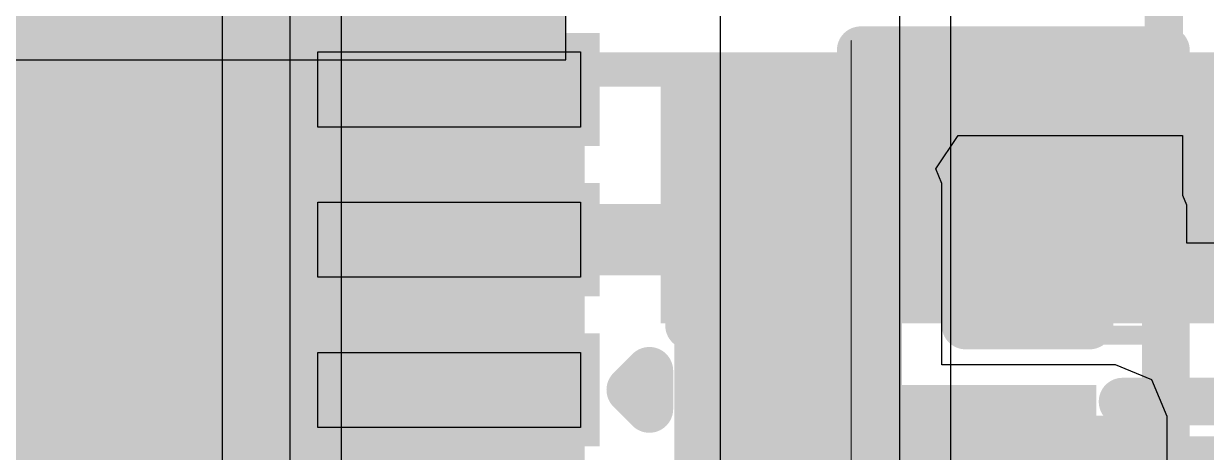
# Model space of a CAD drawing. Header units: inches. Extents: x -6 to 284, y -12 to 154.
# Drawn here: x 24.913 to 28.063, y -7.428 to -6.286 of the extents above; entities that cross this region are included whole.
import ezdxf

# ---------------------------------------------------------------- set-up
doc = ezdxf.new("R2010")
doc.units = ezdxf.units.IN
for name, color, linetype in [('Bottom Layer', 5, 'Continuous'), ('Bottom Overlay', 54, 'Continuous'), ('Bottom Paste', 16, 'Continuous'), ('Bottom Solder', 6, 'Continuous'), ('Drill Drawing', 1, 'Continuous'), ('GND-1', 16, 'Continuous'), ('Signal L1', 76, 'Continuous'), ('Signal L2', 6, 'Continuous'), ('Top Layer', 1, 'Continuous'), ('Top Overlay', 2, 'Continuous'), ('Top Paste', 8, 'Continuous'), ('Top Solder', 216, 'Continuous'), ('Via Holes', 16, 'Continuous')]:
    doc.layers.add(name, color=color, linetype=linetype)

# ---------------------------------------------------------------- blocks, each defined once
blk = doc.blocks.new('QFN_64__7_5_7_5__15')
at = {"layer": 'Top Layer'}
for points in [[(-4.0076, 3.1), (-3.3076, 3.1), (-3.3076, 2.9), (-4.0076, 2.9)], [(-3.1, 3.1), (3.1, 3.1), (3.1, -3.1), (-3.1, -3.1)], [(-4.0076, 2.6999), (-3.3076, 2.6999), (-3.3076, 2.4999), (-4.0076, 2.4999)], [(-4.0076, 2.2999), (-3.3076, 2.2999), (-3.3076, 2.0999), (-4.0076, 2.0999)]]:
    blk.add_hatch(color=1, dxfattribs=at).paths.add_polyline_path(points)
at = {"layer": 'Top Solder'}
for points in [[(-4.0584, 3.1508), (-3.2568, 3.1508), (-3.2568, 2.8492), (-4.0584, 2.8492)], [(-3.1508, 3.1508), (3.1508, 3.1508), (3.1508, -3.1508), (-3.1508, -3.1508)], [(-4.0584, 2.7507), (-3.2568, 2.7507), (-3.2568, 2.4491), (-4.0584, 2.4491)], [(-4.0584, 2.3507), (-3.2568, 2.3507), (-3.2568, 2.0491), (-4.0584, 2.0491)]]:
    blk.add_hatch(color=216, dxfattribs=at).paths.add_polyline_path(points)
at = {"layer": 'Top Overlay'}
for points in [[(-4.1402, 3, 0.127, 0.127, 0), (-4.191, 3.0508, 0.127, 0.127, 0)], [(-4.191, 3.0508, 0.127, 0.127, 0), (-4.191, 2.9492, 0.127, 0.127, 0)], [(-4.1402, 3, 0.127, 0.127, 0), (-4.191, 2.9492, 0.127, 0.127, 0)]]:
    blk.add_lwpolyline(points, format="xyseb", dxfattribs=at)
for points in [[(-4.2227, 3.0508, 0.0635, 0.0635, 1), (-4.1593, 3.0508, 0.0635, 0.0635, 1)], [(-4.2227, 3.0508, 0.0635, 0.0635, 1), (-4.1593, 3.0508, 0.0635, 0.0635, 1)], [(-4.172, 3, 0.0635, 0.0635, 1), (-4.1085, 3, 0.0635, 0.0635, 1)], [(-4.172, 3, 0.0635, 0.0635, 1), (-4.1085, 3, 0.0635, 0.0635, 1)], [(-4.2227, 2.9492, 0.0635, 0.0635, 1), (-4.1593, 2.9492, 0.0635, 0.0635, 1)], [(-4.2227, 2.9492, 0.0635, 0.0635, 1), (-4.1593, 2.9492, 0.0635, 0.0635, 1)]]:
    blk.add_lwpolyline(points, format="xyseb", close=True, dxfattribs=at)
at = {"layer": 'Top Paste'}
for p, q in [((-4.0076, 3.1), (-4.0076, 3.1)), ((-4.0076, 3.1), (-3.3076, 3.1)), ((-4.0076, 2.9), (-4.0076, 3.1)), ((-3.3076, 3.1), (-3.3076, 2.9)), ((-3.3076, 2.9), (-4.0076, 2.9)), ((-4.0076, 2.6999), (-4.0076, 2.6999)), ((-4.0076, 2.6999), (-3.3076, 2.6999)), ((-4.0076, 2.4999), (-4.0076, 2.6999)), ((-3.3076, 2.6999), (-3.3076, 2.4999)), ((-3.3076, 2.4999), (-4.0076, 2.4999)), ((-4.0076, 2.2999), (-4.0076, 2.2999)), ((-4.0076, 2.2999), (-3.3076, 2.2999)), ((-4.0076, 2.0999), (-4.0076, 2.2999)), ((-3.3076, 2.2999), (-3.3076, 2.0999)), ((-3.3076, 2.0999), (-4.0076, 2.0999))]:
    blk.add_line(p, q, dxfattribs=at)
blk = doc.blocks.new('IND_0603__1608_M_______51')
at = {"layer": 'Top Layer'}
for points in [[(-1, 0.4), (-0.4, 0.4), (-0.4, -0.4), (-1, -0.4)], [(0.4, 0.4), (1, 0.4), (1, -0.4), (0.4, -0.4)]]:
    blk.add_hatch(color=1, dxfattribs=at).paths.add_polyline_path(points)
at = {"layer": 'Top Paste'}
for points in [[(-1, 0.4), (-0.4, 0.4), (-0.4, -0.4), (-1, -0.4)], [(0.4, 0.4), (1, 0.4), (1, -0.4), (0.4, -0.4)]]:
    blk.add_hatch(color=8, dxfattribs=at).paths.add_polyline_path(points)
at = {"layer": 'Top Solder'}
for points in [[(-1.1016, 0.5016), (-0.2984, 0.5016), (-0.2984, -0.5016), (-1.1016, -0.5016)], [(0.2984, 0.5016), (1.1016, 0.5016), (1.1016, -0.5016), (0.2984, -0.5016)]]:
    blk.add_hatch(color=216, dxfattribs=at).paths.add_polyline_path(points)
at = {"layer": 'Top Overlay'}
for points in [[(0.2286, 0.4572, 0.127, 0.127, 0), (-0.2032, 0.4572, 0.127, 0.127, 0)], [(0.2286, -0.4572, 0.127, 0.127, 0), (-0.2032, -0.4572, 0.127, 0.127, 0)]]:
    blk.add_lwpolyline(points, format="xyseb", dxfattribs=at)
for points in [[(-0.2349, 0.4572, 0.0635, 0.0635, 1), (-0.1714, 0.4572, 0.0635, 0.0635, 1)], [(0.1969, 0.4572, 0.0635, 0.0635, 1), (0.2604, 0.4572, 0.0635, 0.0635, 1)], [(-0.2349, -0.4572, 0.0635, 0.0635, 1), (-0.1714, -0.4572, 0.0635, 0.0635, 1)], [(0.1969, -0.4572, 0.0635, 0.0635, 1), (0.2604, -0.4572, 0.0635, 0.0635, 1)]]:
    blk.add_lwpolyline(points, format="xyseb", close=True, dxfattribs=at)
blk = doc.blocks.new('CAP_0201_62')
at = {"layer": 'Top Layer'}
for points in [[(-0.45, 0.15), (-0.15, 0.15), (-0.15, -0.15), (-0.45, -0.15)], [(0.15, 0.15), (0.45, 0.15), (0.45, -0.15), (0.15, -0.15)]]:
    blk.add_hatch(color=1, dxfattribs=at).paths.add_polyline_path(points)
at = {"layer": 'Top Paste'}
for points in [[(-0.45, 0.15), (-0.15, 0.15), (-0.15, -0.15), (-0.45, -0.15)], [(0.15, 0.15), (0.45, 0.15), (0.45, -0.15), (0.15, -0.15)]]:
    blk.add_hatch(color=8, dxfattribs=at).paths.add_polyline_path(points)
at = {"layer": 'Top Solder'}
for points in [[(-0.505, 0.205), (-0.095, 0.205), (-0.095, -0.205), (-0.505, -0.205)], [(0.095, 0.205), (0.505, 0.205), (0.505, -0.205), (0.095, -0.205)]]:
    blk.add_hatch(color=216, dxfattribs=at).paths.add_polyline_path(points)
at = {"layer": 'Top Overlay'}
for points in [[(-0.2032, 0.2286, 0.127, 0.127, 0), (-0.5334, 0.2286, 0.127, 0.127, 0)], [(-0.5334, 0.2286, 0.127, 0.127, 0), (-0.5334, -0.2286, 0.127, 0.127, 0)], [(0.5334, 0.2286, 0.127, 0.127, 0), (0.2032, 0.2286, 0.127, 0.127, 0)], [(0.5334, 0.2286, 0.127, 0.127, 0), (0.5334, -0.2286, 0.127, 0.127, 0)], [(-0.2032, -0.2286, 0.127, 0.127, 0), (-0.5334, -0.2286, 0.127, 0.127, 0)], [(0.5334, -0.2286, 0.127, 0.127, 0), (0.2032, -0.2286, 0.127, 0.127, 0)]]:
    blk.add_lwpolyline(points, format="xyseb", dxfattribs=at)
for points in [[(-0.5651, 0.2286, 0.0635, 0.0635, 1), (-0.5016, 0.2286, 0.0635, 0.0635, 1)], [(-0.5651, 0.2286, 0.0635, 0.0635, 1), (-0.5016, 0.2286, 0.0635, 0.0635, 1)], [(-0.2349, 0.2286, 0.0635, 0.0635, 1), (-0.1714, 0.2286, 0.0635, 0.0635, 1)], [(0.1714, 0.2286, 0.0635, 0.0635, 1), (0.2349, 0.2286, 0.0635, 0.0635, 1)], [(0.5016, 0.2286, 0.0635, 0.0635, 1), (0.5651, 0.2286, 0.0635, 0.0635, 1)], [(0.5016, 0.2286, 0.0635, 0.0635, 1), (0.5651, 0.2286, 0.0635, 0.0635, 1)], [(-0.5651, -0.2286, 0.0635, 0.0635, 1), (-0.5016, -0.2286, 0.0635, 0.0635, 1)], [(-0.5651, -0.2286, 0.0635, 0.0635, 1), (-0.5016, -0.2286, 0.0635, 0.0635, 1)], [(-0.2349, -0.2286, 0.0635, 0.0635, 1), (-0.1714, -0.2286, 0.0635, 0.0635, 1)], [(0.1714, -0.2286, 0.0635, 0.0635, 1), (0.2349, -0.2286, 0.0635, 0.0635, 1)], [(0.5016, -0.2286, 0.0635, 0.0635, 1), (0.5651, -0.2286, 0.0635, 0.0635, 1)], [(0.5016, -0.2286, 0.0635, 0.0635, 1), (0.5651, -0.2286, 0.0635, 0.0635, 1)]]:
    blk.add_lwpolyline(points, format="xyseb", close=True, dxfattribs=at)
blk = doc.blocks.new('R___0402_B_151')
at = {"layer": 'Bottom Layer'}
for points in [[(-0.2413, 0.3175), (-0.2413, -0.3175), (-0.6985, -0.3175), (-0.6985, 0.3175)], [(0.6985, 0.3175), (0.6985, -0.3175), (0.2413, -0.3175), (0.2413, 0.3175)]]:
    blk.add_hatch(color=5, dxfattribs=at).paths.add_polyline_path(points)
at = {"layer": 'Bottom Paste'}
for points in [[(-0.2413, 0.3175), (-0.2413, -0.3175), (-0.6985, -0.3175), (-0.6985, 0.3175)], [(0.6985, 0.3175), (0.6985, -0.3175), (0.2413, -0.3175), (0.2413, 0.3175)]]:
    blk.add_hatch(color=16, dxfattribs=at).paths.add_polyline_path(points)
at = {"layer": 'Bottom Solder'}
for points in [[(-0.1863, 0.3725), (-0.1863, -0.3725), (-0.7535, -0.3725), (-0.7535, 0.3725)], [(0.7535, 0.3725), (0.7535, -0.3725), (0.1863, -0.3725), (0.1863, 0.3725)]]:
    blk.add_hatch(color=6, dxfattribs=at).paths.add_polyline_path(points)
at = {"layer": 'Bottom Overlay'}
for points in [[(-0.7874, 0.4064, 0.127, 0.127, 0), (-0.7874, -0.4064, 0.127, 0.127, 0)], [(0.7874, 0.4064, 0.127, 0.127, 0), (-0.7874, 0.4064, 0.127, 0.127, 0)], [(0.7874, 0.4064, 0.127, 0.127, 0), (0.7874, -0.4064, 0.127, 0.127, 0)], [(-0.8128, 0.4318, 0.00323, 0.00323, 0), (0.8128, 0.4318, 0.00323, 0.00323, 0)], [(-0.7874, -0.4064, 0.127, 0.127, 0), (0.7874, -0.4064, 0.127, 0.127, 0)]]:
    blk.add_lwpolyline(points, format="xyseb", dxfattribs=at)
for points in [[(-0.8191, 0.4064, 0.0635, 0.0635, 1), (-0.7556, 0.4064, 0.0635, 0.0635, 1)], [(-0.8191, 0.4064, 0.0635, 0.0635, 1), (-0.7556, 0.4064, 0.0635, 0.0635, 1)], [(0.7557, 0.4064, 0.0635, 0.0635, 1), (0.8192, 0.4064, 0.0635, 0.0635, 1)], [(0.7557, 0.4064, 0.0635, 0.0635, 1), (0.8192, 0.4064, 0.0635, 0.0635, 1)], [(-0.8136, 0.4318, 0.00161, 0.00161, 1), (-0.812, 0.4318, 0.00161, 0.00161, 1)], [(0.812, 0.4318, 0.00161, 0.00161, 1), (0.8136, 0.4318, 0.00161, 0.00161, 1)], [(-0.8191, -0.4064, 0.0635, 0.0635, 1), (-0.7556, -0.4064, 0.0635, 0.0635, 1)], [(-0.8191, -0.4064, 0.0635, 0.0635, 1), (-0.7556, -0.4064, 0.0635, 0.0635, 1)], [(0.7557, -0.4064, 0.0635, 0.0635, 1), (0.8192, -0.4064, 0.0635, 0.0635, 1)], [(0.7557, -0.4064, 0.0635, 0.0635, 1), (0.8192, -0.4064, 0.0635, 0.0635, 1)]]:
    blk.add_lwpolyline(points, format="xyseb", close=True, dxfattribs=at)
blk = doc.blocks.new('0630CDMCCDS_3R3MC_B_238')
at = {"layer": 'Bottom Layer'}
blk.add_hatch(color=5, dxfattribs=at).paths.add_polyline_path([(-4.2, 1.6), (-1.8, 1.6), (-1.8, -1.6), (-4.2, -1.6)])
at = {"layer": 'Bottom Paste'}
blk.add_hatch(color=16, dxfattribs=at).paths.add_polyline_path([(-4.2, 1.6), (-1.8, 1.6), (-1.8, -1.6), (-4.2, -1.6)])
at = {"layer": 'Bottom Solder'}
blk.add_hatch(color=6, dxfattribs=at).paths.add_polyline_path([(-4.2508, 1.6508), (-1.7492, 1.6508), (-1.7492, -1.6508), (-4.2508, -1.6508)])

msp = doc.modelspace()

# ---------------------------------------------------------------- hatches: boundary and pattern name
at = {"layer": 'Bottom Layer'}
for points in [[(23.9566, -9.5826), (26.3566, -9.5826), (26.3566, -3.0879), (23.9566, -3.0879)], [(23.3589, -9.5826), (26.3566, -9.5826), (26.3566, -6.3826), (23.3589, -6.3826)], [(26.6099, -7.0839), (29.1437, -7.0839), (29.1437, -6.4094), (26.6099, -6.4094)], [(27.2313, -7.8428), (28.9405, -7.8428), (28.9405, -7.3856), (27.2313, -7.3856)]]:
    msp.add_hatch(color=5, dxfattribs=at).paths.add_polyline_path(points)
at = {"layer": 'GND-1'}
h = msp.add_hatch(color=16, dxfattribs=at)
edge = h.paths.add_edge_path()
edge.add_arc((27.7346, -6.8619), 0.15, 0, 360)
h = msp.add_hatch(color=16, dxfattribs=at)
edge = h.paths.add_edge_path()
edge.add_arc((26.9732, -7.2427), 0.15, 0, 360)
at = {"layer": 'Signal L1'}
h = msp.add_hatch(color=76, dxfattribs=at)
edge = h.paths.add_edge_path()
edge.add_arc((27.7346, -6.8619), 0.15, 0, 360)
h = msp.add_hatch(color=76, dxfattribs=at)
edge = h.paths.add_edge_path()
edge.add_arc((26.9732, -7.2427), 0.15, 0, 360)
at = {"layer": 'Top Layer'}
for points in [[(26.7491, -8.147), (27.2209, -8.147), (27.2209, -6.7114), (26.7491, -6.7114)], [(27.3686, -7.0114), (27.7346, -7.0114), (27.7346, -6.7114), (27.3686, -6.7114)], [(26.7491, -8.15), (27.8209, -8.15), (27.8209, -7.3321), (26.7491, -7.3321)]]:
    msp.add_hatch(color=1, dxfattribs=at).paths.add_polyline_path(points)
h = msp.add_hatch(color=1, dxfattribs=at)
edge = h.paths.add_edge_path()
edge.add_arc((27.7346, -6.8619), 0.15, 0, 360)
h = msp.add_hatch(color=1, dxfattribs=at)
edge = h.paths.add_edge_path()
edge.add_arc((26.9732, -7.2427), 0.15, 0, 360)
at = {"layer": 'Via Holes'}
h = msp.add_hatch(color=7, dxfattribs=at)
edge = h.paths.add_edge_path()
edge.add_arc((27.7346, -6.8619), 0.075, 0, 360)
h = msp.add_hatch(color=7, dxfattribs=at)
edge = h.paths.add_edge_path()
edge.add_arc((26.9732, -7.2427), 0.075, 0, 360)

# ---------------------------------------------------------------- linework, layer by layer
at = {"layer": 'Bottom Layer'}
for p, q in [((26.3566, -6.3826), (26.3566, -2.9342)), ((16.3543, -6.3826), (26.3566, -6.3826))]:
    msp.add_line(p, q, dxfattribs=at)
for points in [[(26.7981, -6.9399, 0.3048, 0.3048, 0), (27.0636, -6.6744, 0.3048, 0.3048, 0)], [(27.0636, -6.6744, 0.3048, 0.3048, 0), (27.5488, -6.6744, 0.3048, 0.3048, 0)], [(24.0836, -6.7083, 0.254, 0.254, 0), (25.1566, -7.7813, 0.254, 0.254, 0)], [(26.7981, -10.8376, 0.3048, 0.3048, 0), (26.7981, -6.9399, 0.3048, 0.3048, 0)]]:
    msp.add_lwpolyline(points, format="xyseb", dxfattribs=at)
for points in [[(26.9874, -6.6744, 0.1524, 0.1524, 1), (27.1398, -6.6744, 0.1524, 0.1524, 1)], [(26.9874, -6.6744, 0.1524, 0.1524, 1), (27.1398, -6.6744, 0.1524, 0.1524, 1)], [(27.4726, -6.6744, 0.1524, 0.1524, 1), (27.625, -6.6744, 0.1524, 0.1524, 1)], [(26.7219, -6.9399, 0.1524, 0.1524, 1), (26.8743, -6.9399, 0.1524, 0.1524, 1)], [(26.7219, -6.9399, 0.1524, 0.1524, 1), (26.8743, -6.9399, 0.1524, 0.1524, 1)]]:
    msp.add_lwpolyline(points, format="xyseb", close=True, dxfattribs=at)
at = {"layer": 'Drill Drawing'}
for points in [[(27.4806, -6.6079, 0.0508, 0.0508, 0), (27.9886, -6.6079, 0.0508, 0.0508, 0)], [(27.4806, -7.1159, 0.0508, 0.0508, 0), (27.4806, -6.6079, 0.0508, 0.0508, 0)], [(27.9886, -7.1159, 0.0508, 0.0508, 0), (27.9886, -6.6079, 0.0508, 0.0508, 0)], [(26.7192, -6.9887, 0.0508, 0.0508, 0), (27.2272, -6.9887, 0.0508, 0.0508, 0)], [(26.7192, -7.4967, 0.0508, 0.0508, 0), (26.7192, -6.9887, 0.0508, 0.0508, 0)], [(27.2272, -7.4967, 0.0508, 0.0508, 0), (27.2272, -6.9887, 0.0508, 0.0508, 0)], [(27.4806, -7.1159, 0.0508, 0.0508, 0), (27.9886, -7.1159, 0.0508, 0.0508, 0)], [(26.7192, -7.3395, 0.0508, 0.0508, 0), (27.2272, -7.3395, 0.0508, 0.0508, 0)], [(26.7192, -7.8475, 0.0508, 0.0508, 0), (26.7192, -7.3395, 0.0508, 0.0508, 0)], [(27.2272, -7.8475, 0.0508, 0.0508, 0), (27.2272, -7.3395, 0.0508, 0.0508, 0)]]:
    msp.add_lwpolyline(points, format="xyseb", dxfattribs=at)
for points in [[(27.4679, -6.6079, 0.0254, 0.0254, 1), (27.4933, -6.6079, 0.0254, 0.0254, 1)], [(27.4679, -6.6079, 0.0254, 0.0254, 1), (27.4933, -6.6079, 0.0254, 0.0254, 1)], [(27.9759, -6.6079, 0.0254, 0.0254, 1), (28.0013, -6.6079, 0.0254, 0.0254, 1)], [(27.9759, -6.6079, 0.0254, 0.0254, 1), (28.0013, -6.6079, 0.0254, 0.0254, 1)], [(26.7065, -6.9887, 0.0254, 0.0254, 1), (26.7319, -6.9887, 0.0254, 0.0254, 1)], [(26.7065, -6.9887, 0.0254, 0.0254, 1), (26.7319, -6.9887, 0.0254, 0.0254, 1)], [(27.2145, -6.9887, 0.0254, 0.0254, 1), (27.2399, -6.9887, 0.0254, 0.0254, 1)], [(27.2145, -6.9887, 0.0254, 0.0254, 1), (27.2399, -6.9887, 0.0254, 0.0254, 1)], [(27.4679, -7.1159, 0.0254, 0.0254, 1), (27.4933, -7.1159, 0.0254, 0.0254, 1)], [(27.4679, -7.1159, 0.0254, 0.0254, 1), (27.4933, -7.1159, 0.0254, 0.0254, 1)], [(27.9759, -7.1159, 0.0254, 0.0254, 1), (28.0013, -7.1159, 0.0254, 0.0254, 1)], [(27.9759, -7.1159, 0.0254, 0.0254, 1), (28.0013, -7.1159, 0.0254, 0.0254, 1)], [(26.7065, -7.3395, 0.0254, 0.0254, 1), (26.7319, -7.3395, 0.0254, 0.0254, 1)], [(26.7065, -7.3395, 0.0254, 0.0254, 1), (26.7319, -7.3395, 0.0254, 0.0254, 1)], [(27.2145, -7.3395, 0.0254, 0.0254, 1), (27.2399, -7.3395, 0.0254, 0.0254, 1)], [(27.2145, -7.3395, 0.0254, 0.0254, 1), (27.2399, -7.3395, 0.0254, 0.0254, 1)]]:
    msp.add_lwpolyline(points, format="xyseb", close=True, dxfattribs=at)
at = {"layer": 'GND-1'}
for p, q in [((25.4421, -7.9095), (25.4421, -2.0935)), ((25.6217, -3.1791), (25.6217, -8.0064)), ((25.7592, -8.0064), (25.7592, -3.1791)), ((27.2454, -3.8735), (27.2454, -8.0047)), ((27.3828, -8.0047), (27.3828, -3.8739))]:
    msp.add_line(p, q, dxfattribs=at)
msp.add_lwpolyline([(25.2401, -7.9095, 0.1422, 0.1422, 0), (25.2401, -2.0098, 0.1422, 0.1422, 0)], format="xyseb", dxfattribs=at)
at = {"layer": 'Signal L1'}
for points in [[(24.7109, -5.0581, 0.0889, 0.0889, 0), (26.06, -6.4072, 0.0889, 0.0889, 0)], [(26.06, -6.4072, 0.0889, 0.0889, 0), (29.0931, -6.4072, 0.0889, 0.0889, 0)]]:
    msp.add_lwpolyline(points, format="xyseb", dxfattribs=at)
msp.add_lwpolyline([(26.0378, -6.4072, 0.0445, 0.0445, 1), (26.0822, -6.4072, 0.0445, 0.0445, 1)], format="xyseb", close=True, dxfattribs=at)
msp.add_lwpolyline([(26.0378, -6.4072, 0.0445, 0.0445, 1), (26.0822, -6.4072, 0.0445, 0.0445, 1)], format="xyseb", close=True, dxfattribs=at)
at = {"layer": 'Signal L2'}
for points in [[(27.9498, -8.8262, 0.1016, 0.1016, 0), (27.9498, 1.423, 0.1016, 0.1016, 0)], [(25.1623, -8.3849, 0.1422, 0.1422, 0), (25.1623, -1.08, 0.1422, 0.1422, 0)], [(25.6017, -8.1761, 0.1422, 0.1422, 0), (25.6017, -1.4589, 0.1422, 0.1422, 0)]]:
    msp.add_lwpolyline(points, format="xyseb", dxfattribs=at)
at = {"layer": 'Top Layer'}
for p, q in [((26.7686, -9.0784), (26.7686, 0.2284)), ((27.3425, -6.6731), (27.4019, -6.5842)), ((27.4019, -6.5842), (27.9993, -6.5842)), ((27.9993, -6.5842), (27.9993, -6.7432)), ((27.3584, -6.7114), (27.3425, -6.6731)), ((27.3584, -7.1947), (27.3584, -6.7114)), ((27.9993, -6.7432), (28.0097, -6.7685)), ((28.0097, -6.7685), (28.0097, -6.8702)), ((28.0097, -6.8702), (28.1115, -6.8702)), ((27.8209, -7.1947), (27.3584, -7.1947)), ((27.9181, -7.2349), (27.8209, -7.1947)), ((27.9584, -7.3321), (27.9181, -7.2349)), ((27.9584, -8.1247), (27.9584, -7.3321))]:
    msp.add_line(p, q, dxfattribs=at)
for points in [[(26.046, -6.4614, 0.0889, 0.0889, -0.414214), (26.098, -6.4094, 0.0889, 0.0889, 0)], [(26.046, -6.4614, 0.0889, 0.0889, -0.414214), (26.098, -6.4094, 0.0889, 0.0889, 0)], [(26.098, -6.4094, 0.0889, 0.0889, 0), (28.2717, -6.4094, 0.0889, 0.0889, 0)], [(26.046, -6.8614, 0.1905, 0.1905, 0), (26.9186, -6.8614, 0.1905, 0.1905, 0)], [(26.046, -9.0069, 0.1422, 0.1422, 0), (26.046, -7.2615, 0.1422, 0.1422, 0)]]:
    msp.add_lwpolyline(points, format="xyseb", dxfattribs=at)
for points in [[(26.0758, -6.4094, 0.0445, 0.0445, 1), (26.1202, -6.4094, 0.0445, 0.0445, 1)], [(26.0758, -6.4094, 0.0445, 0.0445, 1), (26.1202, -6.4094, 0.0445, 0.0445, 1)], [(26.0758, -6.4094, 0.0445, 0.0445, 1), (26.1202, -6.4094, 0.0445, 0.0445, 1)], [(26.0238, -6.4614, 0.0445, 0.0445, 1), (26.0682, -6.4614, 0.0445, 0.0445, 1)], [(26.0238, -6.4614, 0.0445, 0.0445, 1), (26.0682, -6.4614, 0.0445, 0.0445, 1)], [(25.9984, -6.8614, 0.0952, 0.0952, 1), (26.0936, -6.8614, 0.0952, 0.0952, 1)], [(26.871, -6.8614, 0.0952, 0.0952, 1), (26.9662, -6.8614, 0.0952, 0.0952, 1)], [(26.0104, -7.2615, 0.0711, 0.0711, 1), (26.0816, -7.2615, 0.0711, 0.0711, 1)]]:
    msp.add_lwpolyline(points, format="xyseb", close=True, dxfattribs=at)

# ---------------------------------------------------------------- block references
for name, p, rotation in [('QFN_64__7_5_7_5__15', (22.3884, -4.2615), 180), ('0630CDMCCDS_3R3MC_B_238', (22.1566, -7.9826), 180), ('R___0402_B_151', (27.5488, -7.1443), 90), ('CAP_0201_62', (27.2186, -6.8614), 180), ('IND_0603__1608_M_______51', (28.0685, -7.75), 180)]:
    msp.add_blockref(name, p, dxfattribs=dict(rotation=rotation))

doc.saveas('drawing.dxf')
